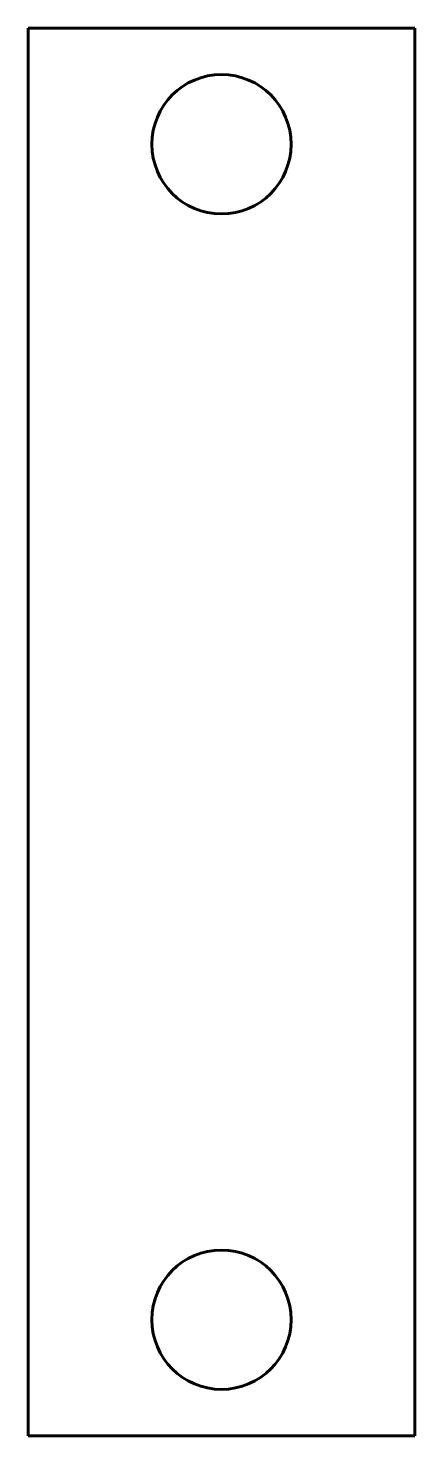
# Model space of a CAD drawing. Header units: millimetres. Extents: x 0 to 50, y 0 to 182.
import ezdxf

# ---------------------------------------------------------------- set-up
doc = ezdxf.new("R2010")
doc.units = ezdxf.units.MM
doc.linetypes.add('K5LT_BASIC', pattern=[0])

msp = doc.modelspace()

# ---------------------------------------------------------------- linework, layer by layer
at = {"color": 150, "linetype": 'K5LT_BASIC', "lineweight": 60, "true_color": 0x0080ff}
for p, q in [((0, 181.82), (50, 181.82)), ((0, 0), (0, 181.82)), ((50, 181.82), (50, 0)), ((50, 0), (0, 0))]:
    msp.add_line(p, q, dxfattribs=at)
for centre in [(25, 166.82), (25, 15)]:
    msp.add_circle(centre, 9, dxfattribs=at)

doc.saveas('drawing.dxf')
